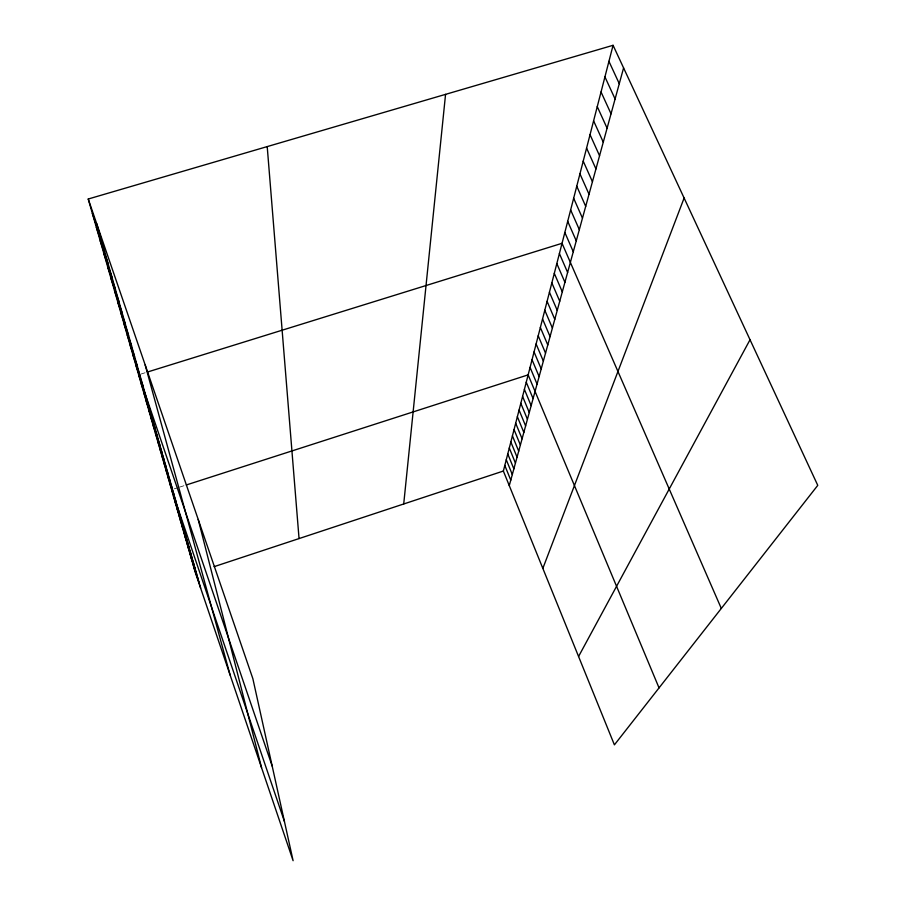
<?xml version="1.0" encoding="UTF-8"?>
<svg xmlns="http://www.w3.org/2000/svg" width="906" height="906" viewBox="0 0 906 906"><rect width="100%" height="100%" fill="white"/><g stroke="black" fill="none" stroke-linecap="round" stroke-linejoin="round"><path stroke-width="0.68" stroke-dasharray="4.53 3.4" d="M174.28 488.844L178.278 487.553M179.614 487.122L184.96 485.401M141.234 373.963L145.119 372.751"/><path stroke-width="1.36" d="M403.714 503.985L445.559 94.36M613.068 45.3L817.767 485.356L614.404 744.857L503.362 471.041L613.068 45.3L88.233 199.014L195.447 572.819L293.102 860.7L252.853 678.651L88.233 199.014M509.274 485.627L623.588 67.939M542.841 568.402L684.109 198.04M578.572 656.488L750.032 339.739M214.088 566.658L503.362 471.041M186.296 484.97L528.141 374.869L659.047 687.903M147.712 371.947L562.037 243.306L721.312 608.447M608.934 61.336L619.274 83.692M604.925 76.885L615.095 98.981M601.04 91.982L611.04 113.805M597.258 106.625L607.099 128.199M593.6 120.849L603.271 142.174M590.033 134.666L599.557 155.741M586.578 148.086L595.955 168.935M583.215 161.143L592.445 181.755M579.942 173.85L589.025 194.224M576.76 186.206L585.706 206.353M573.657 198.233L582.479 218.165M570.644 209.943L579.33 229.66M567.7 221.347L576.261 240.849M564.834 232.468L573.283 251.766M559.398 253.555L567.62 272.457M556.816 263.578L564.925 282.287M554.302 273.352L562.298 291.879M551.845 282.899L559.738 301.245M549.432 292.219L557.235 310.384M547.088 301.336L554.789 319.331M544.789 310.248L552.4 328.063M542.547 318.957L550.067 336.602M540.35 327.474L547.779 344.948M538.209 335.798L545.537 353.125M536.103 343.952L543.351 361.109M534.053 351.924L541.21 368.935M532.037 359.739L539.115 376.579M530.067 367.383L537.065 384.076M526.25 382.196L533.09 398.595M524.404 389.376L531.165 405.639M522.592 396.42L529.285 412.536M520.814 403.317L527.428 419.297M519.07 410.078L525.616 425.922M517.36 416.715L523.838 432.422M515.684 423.215L522.094 438.787M514.042 429.591L520.384 445.039M512.422 435.854L518.708 451.165M510.848 441.992L517.066 457.179M509.297 448.017L515.446 463.079M507.768 453.94L513.861 468.878M506.273 459.738L512.309 474.563M504.801 465.446L510.78 480.146M92.344 213.374L100.668 237.61M96.342 227.281L104.541 251.2M100.204 240.758L108.29 264.359M103.941 253.805L111.925 277.111M107.576 266.466L115.458 289.478M111.098 278.754L118.879 301.471M114.518 290.679L122.197 313.114M117.837 302.253L125.424 324.416M121.064 313.499L128.55 335.39M124.201 324.427L131.597 346.058M127.248 335.05L134.552 356.432M130.215 345.39L137.429 366.511M133.103 355.446L140.226 376.318M135.911 365.231L142.955 385.877M138.641 374.767L272.185 766.08M141.223 383.782L148.108 403.963M143.748 392.57L150.555 412.536M146.206 401.143L152.944 420.894M148.607 409.512L155.266 429.048M150.951 417.677L157.542 437.009M153.239 425.65L159.75 444.778M155.47 433.43L161.914 452.366M157.644 441.029L164.031 459.784M159.773 448.459L166.104 467.02M161.857 455.729L168.12 474.098M163.895 462.83L170.09 481.018M165.889 469.772L172.015 487.779M167.837 476.556L173.907 494.404M169.739 483.204L175.753 500.871M171.608 489.704L284.439 821.482M173.431 496.069L179.331 513.408M175.22 502.298L181.053 519.466M176.964 508.391L182.752 525.412M178.686 514.37L184.416 531.233M180.362 520.225L186.036 536.93M182.004 525.956L187.633 542.513M183.624 531.584L189.195 547.994M185.198 537.088L190.724 553.351M186.749 542.49L192.219 558.617M188.267 547.79L193.691 563.77M189.762 552.988L195.141 568.832M191.223 558.085L196.557 573.792M192.661 563.09L197.938 578.662M194.065 567.994L199.309 583.441M96.659 223.578L200.645 588.13M145.198 364.982L230.135 675.072M198.21 519.444L261.551 767.688M267.213 146.602L299.048 538.572"/></g></svg>
